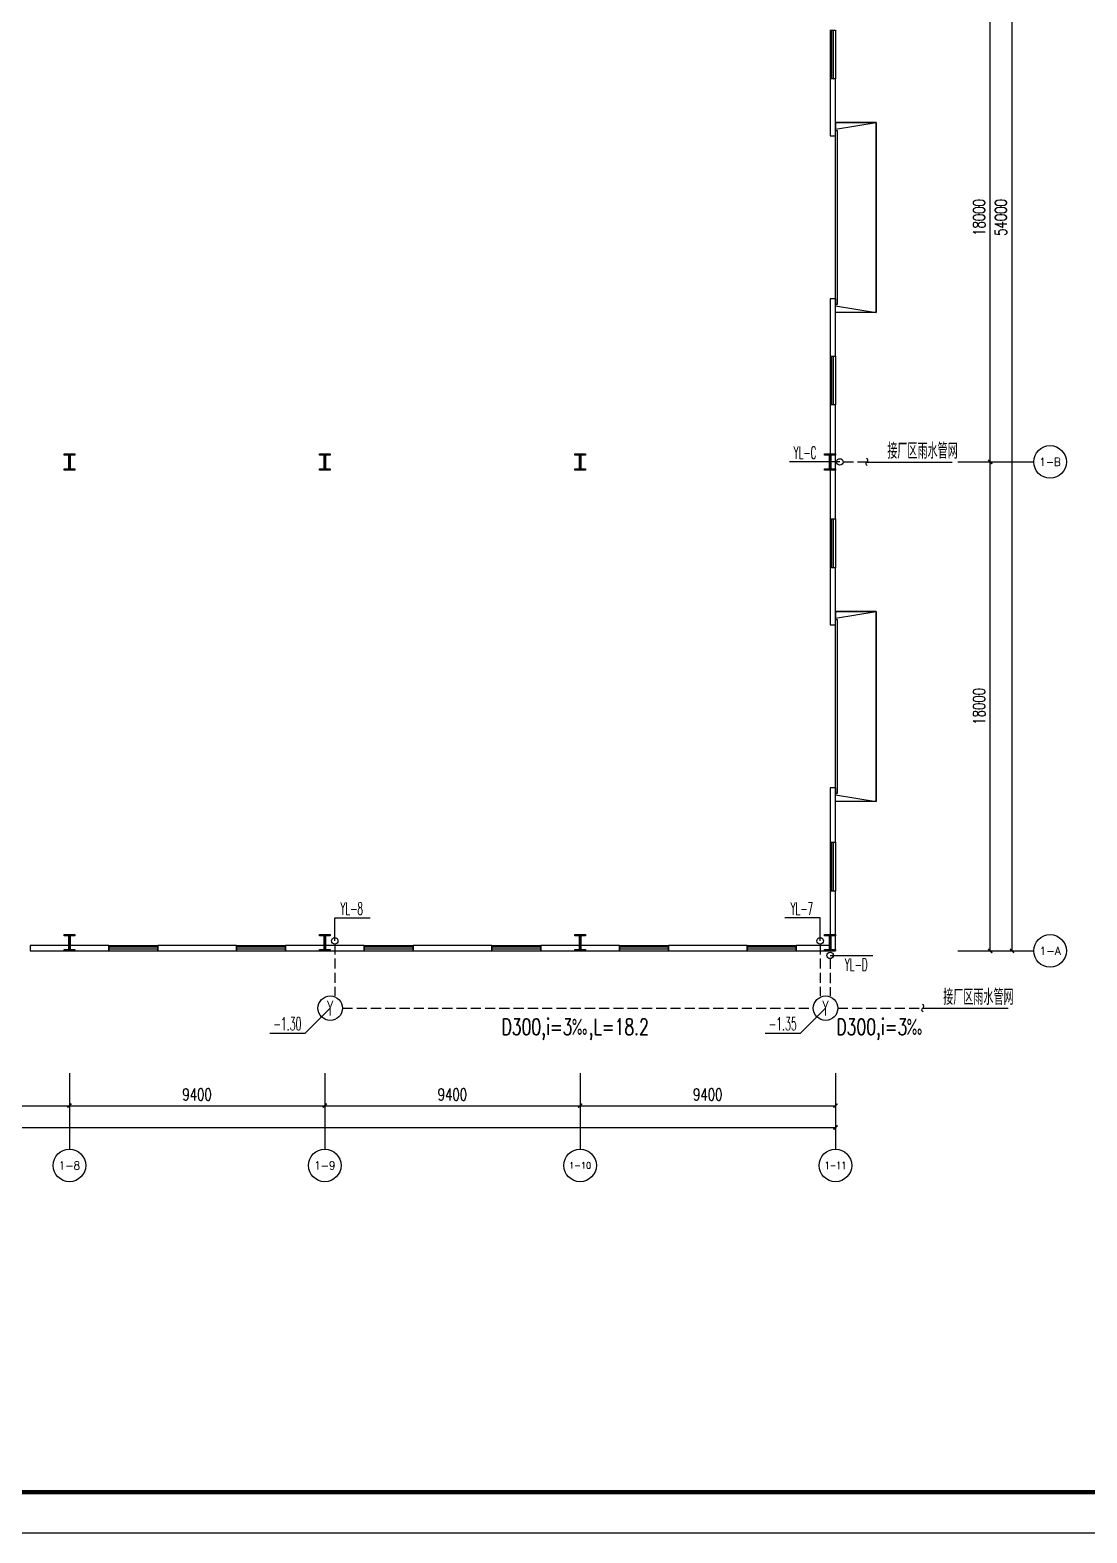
# Model space of a CAD drawing. Extents: x -539947 to 213937, y -712430 to -438816.
# Drawn here: x -194851 to -155944, y -527916 to -472587 of the extents above; entities that cross this region are included whole.
import ezdxf
from ezdxf.enums import TextEntityAlignment as Align

# ---------------------------------------------------------------- set-up
doc = ezdxf.new("R2010")
doc.units = 0
doc.header["$LTSCALE"] = 1000
doc.header["$MEASUREMENT"] = 0
doc.linetypes.add('DASH', pattern=[0.35, 0.25, -0.1])
for name, color, linetype in [('2', 2, 'Continuous'), ('4', 4, 'Continuous'), ('9', 9, 'Continuous'), ('AXIS', 3, 'Continuous'), ('AXIS_TEXT', 7, 'Continuous'), ('PIPE-雨水', 222, 'DASH'), ('PUB_TITLE', 4, 'Continuous'), ('TWT_LEAD', 3, 'Continuous'), ('TWT_SYMB', 3, 'Continuous'), ('TWT_TEXT', 7, 'Continuous'), ('VPIPE-雨水', 222, 'DASH'), ('WALL', 7, 'Continuous'), ('WELL_雨水', 2, 'Continuous'), ('WINDOW', 4, 'Continuous')]:
    doc.layers.add(name, color=color, linetype=linetype)
doc.styles.add('_TCH_AXIS', font='COMPLEX', dxfattribs={"bigfont": 'GBCBIG'})
doc.styles.add('_TCH_DIM', font='SIMPLEX.shx', dxfattribs={"width": 0.8, "bigfont": 'GBCBIG.shx'})
doc.styles.add('_TCH_DIM_T3', font='SIMPLEX', dxfattribs={"width": 0.705882, "bigfont": 'GBCBIG'})
doc.styles.add('COMPLEX', font='COMPLEX')
doc.styles.add('天正', font='simplex.shx', dxfattribs={"width": 0.7, "bigfont": 'hztxt.shx'})
doc.dimstyles.new('_TCH_ARCH&&150', dxfattribs={"dimtxt": 446.25, "dimasz": 150, "dimexe": 375, "dimexo": 450, "dimgap": 189.375, "dimtad": 1, "dimdec": 0, "dimzin": 0, "dimdsep": 46, "dimtxsty": '_TCH_DIM_T3', "dimblk": 'ARCHTICK', "dimcen": 0.09, "dimclrt": 7, "dimazin": 2, "dimtfac": 1, "dimtdec": 0, "dimtix": 1, "dimtmove": 2, "dimatfit": 3, "dimfxl": 1, "dimtolj": 1, "dimtzin": 0, "dimarcsym": 0})

# ---------------------------------------------------------------- blocks, each defined once
blk = doc.blocks.new('A$C4D50352B')
h = blk.add_hatch(color=256)
h.dxf.hatch_style = 1
h.paths.add_polyline_path([(0, 600), (400, 600), (400, 550), (225, 550), (225, 50), (400, 50), (400, 0), (0, 0), (0, 50), (175, 50), (175, 550), (0, 550)])
blk.add_lwpolyline([(0, 600), (400, 600), (400, 550), (225, 550), (225, 50), (400, 50), (400, 0), (0, 0), (0, 50), (175, 50), (175, 550), (0, 550)], close=True)
blk = doc.blocks.new('sdbadbasdbsd')
for p in [(-149000, -238890), (-139600, -238890), (-130200, -238890), (-121000, -238890), (-149000, -256590), (-139600, -256590), (-130200, -256590), (-121000, -256590)]:
    blk.add_blockref('A$C4D50352B', p)
blk = doc.blocks.new('$WINLIB2D$00000001')
at = {"color": 0}
for points in [[(-0.5, 0.5), (-0.5, -0.5)], [(-0.5, 0.5), (0.5, 0.5)], [(0.5, -0.5), (0.5, 0.5)], [(0.5, 0.167), (-0.5, 0.167)], [(0.5, -0.167), (-0.5, -0.167)], [(-0.5, -0.5), (0.5, -0.5)]]:
    blk.add_lwpolyline(points, dxfattribs=at)
blk = doc.blocks.new('$DorLib2D$00000126')
at = {"color": 0, "linetype": 'Continuous'}
for p, q in [((-0.532, 0.5), (-0.532, 0.9)), ((0.532, 0.9), (0.532, 0.5))]:
    blk.add_line(p, q, dxfattribs=at)
at = {"color": 0, "linetype": 'DASH'}
for p, q in [((-0.532, 0.9), (0.532, 0.9)), ((-0.532, 0.5), (0.532, 0.5))]:
    blk.add_line(p, q, dxfattribs=at)
blk = doc.blocks.new('_AXISO')
blk.add_circle((0, 0), 0.5)
at = {"layer": 'AXIS_TEXT', "style": 'COMPLEX', "width": 1.041667}
blk.add_attdef('A', text='', height=0.56, dxfattribs=at).set_placement((-0.25, -0.28), (0.25, -0.28), align=Align.FIT)
blk = doc.blocks.new('_ArchTick')
at = {"color": 0, "linetype": 'ByBlock', "const_width": 0.4}
blk.add_lwpolyline([(-0.5, -0.5), (0.5, 0.5)], dxfattribs=at)
blk = doc.blocks.new('*D138')
at = {"layer": 'AXIS', "color": 0, "lineweight": -2, "transparency": 16777216}
for p, q in [((8500, 3550), (8500, 1625)), ((102500, 3550), (102500, 1625)), ((8500, 2000), (102500, 2000))]:
    blk.add_line(p, q, dxfattribs=at)
at = {"layer": 'Defpoints', "color": 0, "transparency": 16777216}
for p in [(8500, 4000), (102500, 4000), (102500, 2000)]:
    blk.add_point(p, dxfattribs=at)
at = {"layer": 'AXIS', "color": 0, "lineweight": -2, "transparency": 16777216, "xscale": 150, "yscale": 150, "zscale": 150, "rotation": 180}
blk.add_blockref('_ArchTick', (8500, 2000), dxfattribs=at)
at = {"layer": 'AXIS', "color": 0, "lineweight": -2, "transparency": 16777216, "xscale": 150, "yscale": 150, "zscale": 150}
blk.add_blockref('_ArchTick', (102500, 2000), dxfattribs=at)
at = {"layer": 'AXIS', "color": 7, "transparency": 16777216, "insert": (55500, 2412), "char_height": 446.2, "attachment_point": 5, "style": '_TCH_DIM_T3'}
blk.add_mtext('\\A1;94000', dxfattribs=at)
blk = doc.blocks.new('*D145')
at = {"layer": 'AXIS', "color": 0, "lineweight": -2, "transparency": 16777216}
for p, q in [((64900, 3550), (64900, 2425)), ((74300, 3550), (74300, 2425)), ((64900, 2800), (74300, 2800))]:
    blk.add_line(p, q, dxfattribs=at)
at = {"layer": 'Defpoints', "color": 0, "transparency": 16777216}
for p in [(64900, 4000), (74300, 4000), (74300, 2800)]:
    blk.add_point(p, dxfattribs=at)
at = {"layer": 'AXIS', "color": 0, "lineweight": -2, "transparency": 16777216, "xscale": 150, "yscale": 150, "zscale": 150, "rotation": 180}
blk.add_blockref('_ArchTick', (64900, 2800), dxfattribs=at)
at = {"layer": 'AXIS', "color": 0, "lineweight": -2, "transparency": 16777216, "xscale": 150, "yscale": 150, "zscale": 150}
blk.add_blockref('_ArchTick', (74300, 2800), dxfattribs=at)
at = {"layer": 'AXIS', "color": 7, "transparency": 16777216, "insert": (69600, 3212), "char_height": 446.2, "attachment_point": 5, "style": '_TCH_DIM_T3'}
blk.add_mtext('\\A1;9400', dxfattribs=at)
blk = doc.blocks.new('*D146')
at = {"layer": 'AXIS', "color": 0, "lineweight": -2, "transparency": 16777216}
for p, q in [((74300, 3550), (74300, 2425)), ((83700, 3550), (83700, 2425)), ((74300, 2800), (83700, 2800))]:
    blk.add_line(p, q, dxfattribs=at)
at = {"layer": 'Defpoints', "color": 0, "transparency": 16777216}
for p in [(74300, 4000), (83700, 4000), (83700, 2800)]:
    blk.add_point(p, dxfattribs=at)
at = {"layer": 'AXIS', "color": 0, "lineweight": -2, "transparency": 16777216, "xscale": 150, "yscale": 150, "zscale": 150, "rotation": 180}
blk.add_blockref('_ArchTick', (74300, 2800), dxfattribs=at)
at = {"layer": 'AXIS', "color": 0, "lineweight": -2, "transparency": 16777216, "xscale": 150, "yscale": 150, "zscale": 150}
blk.add_blockref('_ArchTick', (83700, 2800), dxfattribs=at)
at = {"layer": 'AXIS', "color": 7, "transparency": 16777216, "insert": (79000, 3212), "char_height": 446.2, "attachment_point": 5, "style": '_TCH_DIM_T3'}
blk.add_mtext('\\A1;9400', dxfattribs=at)
blk = doc.blocks.new('*D147')
at = {"layer": 'AXIS', "color": 0, "lineweight": -2, "transparency": 16777216}
for p, q in [((83700, 3550), (83700, 2425)), ((93100, 3550), (93100, 2425)), ((83700, 2800), (93100, 2800))]:
    blk.add_line(p, q, dxfattribs=at)
at = {"layer": 'Defpoints', "color": 0, "transparency": 16777216}
for p in [(83700, 4000), (93100, 4000), (93100, 2800)]:
    blk.add_point(p, dxfattribs=at)
at = {"layer": 'AXIS', "color": 0, "lineweight": -2, "transparency": 16777216, "xscale": 150, "yscale": 150, "zscale": 150, "rotation": 180}
blk.add_blockref('_ArchTick', (83700, 2800), dxfattribs=at)
at = {"layer": 'AXIS', "color": 0, "lineweight": -2, "transparency": 16777216, "xscale": 150, "yscale": 150, "zscale": 150}
blk.add_blockref('_ArchTick', (93100, 2800), dxfattribs=at)
at = {"layer": 'AXIS', "color": 7, "transparency": 16777216, "insert": (88400, 3212), "char_height": 446.2, "attachment_point": 5, "style": '_TCH_DIM_T3'}
blk.add_mtext('\\A1;9400', dxfattribs=at)
blk = doc.blocks.new('*D148')
at = {"layer": 'AXIS', "color": 0, "lineweight": -2, "transparency": 16777216}
for p, q in [((93100, 3550), (93100, 2425)), ((102500, 3550), (102500, 2425)), ((93100, 2800), (102500, 2800))]:
    blk.add_line(p, q, dxfattribs=at)
at = {"layer": 'Defpoints', "color": 0, "transparency": 16777216}
for p in [(93100, 4000), (102500, 4000), (102500, 2800)]:
    blk.add_point(p, dxfattribs=at)
at = {"layer": 'AXIS', "color": 0, "lineweight": -2, "transparency": 16777216, "xscale": 150, "yscale": 150, "zscale": 150, "rotation": 180}
blk.add_blockref('_ArchTick', (93100, 2800), dxfattribs=at)
at = {"layer": 'AXIS', "color": 0, "lineweight": -2, "transparency": 16777216, "xscale": 150, "yscale": 150, "zscale": 150}
blk.add_blockref('_ArchTick', (102500, 2800), dxfattribs=at)
at = {"layer": 'AXIS', "color": 7, "transparency": 16777216, "insert": (97800, 3212), "char_height": 446.2, "attachment_point": 5, "style": '_TCH_DIM_T3'}
blk.add_mtext('\\A1;9400', dxfattribs=at)
blk = doc.blocks.new('*D164')
at = {"layer": 'AXIS', "color": 0, "lineweight": -2, "transparency": 16777216}
for p, q in [((107450, 62500), (109375, 62500)), ((109000, 8500), (109000, 62500)), ((107450, 8500), (109375, 8500))]:
    blk.add_line(p, q, dxfattribs=at)
at = {"layer": 'Defpoints', "color": 0, "transparency": 16777216}
for p in [(107000, 62500), (109000, 62500), (107000, 8500)]:
    blk.add_point(p, dxfattribs=at)
at = {"layer": 'AXIS', "color": 0, "lineweight": -2, "transparency": 16777216, "xscale": 150, "yscale": 150, "zscale": 150}
for p, rotation in [((109000, 62500), 90), ((109000, 8500), 270)]:
    blk.add_blockref('_ArchTick', p, dxfattribs=dict(at, rotation=rotation))
at = {"layer": 'AXIS', "color": 7, "transparency": 16777216, "insert": (108587, 35500), "char_height": 446.2, "attachment_point": 5, "rotation": 90, "style": '_TCH_DIM_T3'}
blk.add_mtext('\\A1;54000', dxfattribs=at)
blk = doc.blocks.new('*D165')
at = {"layer": 'AXIS', "color": 0, "lineweight": -2, "transparency": 16777216}
for p, q in [((107450, 26500), (108575, 26500)), ((108200, 8500), (108200, 26500)), ((107450, 8500), (108575, 8500))]:
    blk.add_line(p, q, dxfattribs=at)
at = {"layer": 'Defpoints', "color": 0, "transparency": 16777216}
for p in [(107000, 26500), (108200, 26500), (107000, 8500)]:
    blk.add_point(p, dxfattribs=at)
at = {"layer": 'AXIS', "color": 0, "lineweight": -2, "transparency": 16777216, "xscale": 150, "yscale": 150, "zscale": 150}
for p, rotation in [((108200, 26500), 90), ((108200, 8500), 270)]:
    blk.add_blockref('_ArchTick', p, dxfattribs=dict(at, rotation=rotation))
at = {"layer": 'AXIS', "color": 7, "transparency": 16777216, "insert": (107787, 17500), "char_height": 446.2, "attachment_point": 5, "rotation": 90, "style": '_TCH_DIM_T3'}
blk.add_mtext('\\A1;18000', dxfattribs=at)
blk = doc.blocks.new('*D166')
at = {"layer": 'AXIS', "color": 0, "lineweight": -2, "transparency": 16777216}
for p, q in [((107450, 44500), (108575, 44500)), ((108200, 26500), (108200, 44500)), ((107450, 26500), (108575, 26500))]:
    blk.add_line(p, q, dxfattribs=at)
at = {"layer": 'Defpoints', "color": 0, "transparency": 16777216}
for p in [(107000, 44500), (108200, 44500), (107000, 26500)]:
    blk.add_point(p, dxfattribs=at)
at = {"layer": 'AXIS', "color": 0, "lineweight": -2, "transparency": 16777216, "xscale": 150, "yscale": 150, "zscale": 150}
for p, rotation in [((108200, 44500), 90), ((108200, 26500), 270)]:
    blk.add_blockref('_ArchTick', p, dxfattribs=dict(at, rotation=rotation))
at = {"layer": 'AXIS', "color": 7, "transparency": 16777216, "insert": (107787, 35500), "char_height": 446.2, "attachment_point": 5, "rotation": 90, "style": '_TCH_DIM_T3'}
blk.add_mtext('\\A1;18000', dxfattribs=at)
blk = doc.blocks.new('$TWTSYS$00000247')
at = {"elevation": 0}
blk.add_lwpolyline([(7, -101, -0.575183), (0, 0, 0.604745), (-11, 101, 16.924828)], format="xyb", dxfattribs=at)
blk = doc.blocks.new('$TwtSys$00000187')
blk.add_circle((0, 0, 0), 0.5)
blk = doc.blocks.new('A$C15A92D4E')
at = {"layer": '4'}
for points in [[(102500, 38500), (102500, 39000), (104000, 39000), (104000, 32500), (104000, 32000), (102500, 32000), (102500, 32500), (102500, 32250), (104000, 32000), (104000, 39000), (102500, 39000), (102500, 38750), (104000, 39000)], [(102500, 20500), (102500, 21000), (104000, 21000), (104000, 14500), (104000, 14000), (102500, 14000), (102500, 14500), (102500, 14250), (104000, 14000), (104000, 21000), (102500, 21000), (102500, 20750), (104000, 21000)]]:
    blk.add_lwpolyline(points, dxfattribs=at)
at = {"layer": 'AXIS'}
for p, q in [((107000, 26500), (109800, 26500)), ((107000, 8500), (109800, 8500)), ((74300, 4000), (74300, 1200)), ((83700, 4000), (83700, 1200)), ((93100, 4000), (93100, 1200)), ((102500, 4000), (102500, 1200))]:
    blk.add_line(p, q, dxfattribs=at)
at = {"layer": 'WALL'}
for p, q in [((102500, 40600), (102300, 40600)), ((102300, 40600), (102300, 38500)), ((102500, 38500), (102500, 40600)), ((102300, 38500), (102500, 38500)), ((102500, 32500), (102300, 32500)), ((102300, 32500), (102300, 30400)), ((102500, 30400), (102500, 32500)), ((102300, 30400), (102500, 30400)), ((102500, 28600), (102300, 28600)), ((102300, 28600), (102300, 24400)), ((102500, 24400), (102500, 28600)), ((102300, 24400), (102500, 24400)), ((102500, 22600), (102300, 22600)), ((102300, 22600), (102300, 20500)), ((102500, 20500), (102500, 22600)), ((102300, 20500), (102500, 20500)), ((102500, 14500), (102300, 14500)), ((102300, 14500), (102300, 12500)), ((102500, 12500), (102500, 14500)), ((102300, 12500), (102500, 12500)), ((102500, 10700), (102300, 10700)), ((102300, 10700), (102300, 8700)), ((102500, 8500), (102500, 10700)), ((75750, 8700), (72850, 8700)), ((72850, 8700), (72850, 8500)), ((72850, 8500), (75750, 8500)), ((75750, 8500), (75750, 8700)), ((80450, 8700), (77550, 8700)), ((77550, 8700), (77550, 8500)), ((77550, 8500), (80450, 8500)), ((80450, 8500), (80450, 8700)), ((85150, 8700), (82250, 8700)), ((82250, 8700), (82250, 8500)), ((82250, 8500), (85150, 8500)), ((85150, 8500), (85150, 8700)), ((89850, 8700), (86950, 8700)), ((86950, 8700), (86950, 8500)), ((86950, 8500), (89850, 8500)), ((89850, 8500), (89850, 8700)), ((94550, 8700), (91650, 8700)), ((91650, 8700), (91650, 8500)), ((91650, 8500), (94550, 8500)), ((94550, 8500), (94550, 8700)), ((99250, 8700), (96350, 8700)), ((96350, 8700), (96350, 8500)), ((96350, 8500), (99250, 8500)), ((99250, 8500), (99250, 8700)), ((102300, 8700), (101050, 8700)), ((101050, 8700), (101050, 8500)), ((101050, 8500), (102500, 8500))]:
    blk.add_line(p, q, dxfattribs=at)
at = {"layer": '9'}
blk.add_blockref('sdbadbasdbsd', (223099.8, 265090.4), dxfattribs=at)
at = {"layer": 'AXIS'}
ref = blk.add_blockref('_AXISO', (110400, 26500), dxfattribs=dict(at, xscale=1200, yscale=1200, zscale=1200))
ref.add_attrib('A', '1-B', dxfattribs={"layer": 'AXIS_TEXT', "height": 294.94, "style": '_TCH_AXIS', "width": 0.965517}).set_placement((110006.7, 26352.5), (110793.3, 26352.5), align=Align.FIT)
ref = blk.add_blockref('_AXISO', (110400, 8500), dxfattribs=dict(at, xscale=1200, yscale=1200, zscale=1200))
ref.add_attrib('A', '1-A', dxfattribs={"layer": 'AXIS_TEXT', "height": 285.97, "style": '_TCH_AXIS', "width": 0.983051}).set_placement((110005.1, 8357), (110794.9, 8357), align=Align.FIT)
ref = blk.add_blockref('_AXISO', (74300, 600), dxfattribs=dict(at, xscale=1200, yscale=1200, zscale=1200))
ref.add_attrib('A', '1-8', dxfattribs={"layer": 'AXIS_TEXT', "height": 294.94, "style": '_TCH_AXIS', "width": 1.018182}).set_placement((73906.7, 452.5), (74693.3, 452.5), align=Align.FIT)
ref = blk.add_blockref('_AXISO', (83700, 600), dxfattribs=dict(at, xscale=1200, yscale=1200, zscale=1200))
ref.add_attrib('A', '1-9', dxfattribs={"layer": 'AXIS_TEXT', "height": 299.63, "style": '_TCH_AXIS'}).set_placement((83307.6, 450.2), (84092.4, 450.2), align=Align.FIT)
ref = blk.add_blockref('_AXISO', (93100, 600), dxfattribs=dict(at, xscale=1200, yscale=1200, zscale=1200))
ref.add_attrib('A', '1-10', dxfattribs={"layer": 'AXIS_TEXT', "height": 235.2, "style": '_TCH_AXIS', "width": 1.028571}).set_placement((92696.8, 482.4), (93503.2, 482.4), align=Align.FIT)
ref = blk.add_blockref('_AXISO', (102500, 600), dxfattribs=dict(at, xscale=1200, yscale=1200, zscale=1200))
ref.add_attrib('A', '1-11', dxfattribs={"layer": 'AXIS_TEXT', "height": 265.63, "style": '_TCH_AXIS', "width": 0.969231}).set_placement((102101.6, 467.2), (102898.4, 467.2), align=Align.FIT)
at = {"layer": 'WINDOW'}
for name, p, xscale, yscale, zscale, rotation in [('$WINLIB2D$00000001', (102400, 41500), -1800, 200, -1800, 90), ('$DorLib2D$00000126', (102400, 35500), 6000, -200, 6000, 90), ('$WINLIB2D$00000001', (102400, 29500), -1800, 200, -1800, 90), ('$WINLIB2D$00000001', (102400, 23500), -1800, 200, -1800, 90), ('$DorLib2D$00000126', (102400, 17500), 6000, -200, 6000, 90), ('$WINLIB2D$00000001', (102400, 11600), -1800, 200, -1800, 90), ('$WINLIB2D$00000001', (76650, 8600), -1800, -200, -1800, 180), ('$WINLIB2D$00000001', (81350, 8600), -1800, -200, -1800, 180), ('$WINLIB2D$00000001', (86050, 8600), -1800, -200, -1800, 180), ('$WINLIB2D$00000001', (90750, 8600), -1800, -200, -1800, 180), ('$WINLIB2D$00000001', (95450, 8600), -1800, -200, -1800, 180), ('$WINLIB2D$00000001', (100150, 8600), -1800, -200, -1800, 180)]:
    blk.add_blockref(name, p, dxfattribs=dict(at, xscale=xscale, yscale=yscale, zscale=zscale, rotation=rotation))
at = {"layer": 'AXIS'}
for p1, p2, distance, picture, middle in [((107000, 8500), (107000, 62500), -2000, '*D164', (108587.5, 35500)), ((107000, 26500), (107000, 44500), -1200, '*D166', (107787.5, 35500)), ((107000, 8500), (107000, 26500), -1200, '*D165', (107787.5, 17500)), ((8500, 4000), (102500, 4000), -2000, '*D138', (55500, 2412.5)), ((64900, 4000), (74300, 4000), -1200, '*D145', (69600, 3212.5)), ((74300, 4000), (83700, 4000), -1200, '*D146', (79000, 3212.5)), ((83700, 4000), (93100, 4000), -1200, '*D147', (88400, 3212.5)), ((93100, 4000), (102500, 4000), -1200, '*D148', (97800, 3212.5))]:
    dim = blk.add_aligned_dim(p1=p1, p2=p2, distance=distance, dimstyle='_TCH_ARCH&&150', dxfattribs=at)
    dim.commit()
    dim.dimension.update_dxf_attribs({"geometry": picture, "text_midpoint": middle})

msp = doc.modelspace()

# ---------------------------------------------------------------- linework, layer by layer
at = {"layer": 'PIPE-雨水', "linetype": 'DASH', "ltscale": 1.5}
for p, q in [((-164916.1, -488486.8), (-164036.1, -488486.8)), ((-183635.6, -506241.3), (-183635.6, -508146.5)), ((-165766.5, -506241.3), (-165766.5, -508146.5)), ((-165401.1, -506771.8), (-165401.1, -508146.5)), ((-183351.1, -508596.5), (-166016.5, -508596.5)), ((-165116.5, -508596.5), (-161983.7, -508596.5))]:
    msp.add_line(p, q, dxfattribs=at)
at = {"layer": 'PUB_TITLE'}
msp.add_lwpolyline([(-274960, -527916.2), (-117310, -527916.2), (-117310, -438816.2), (-274960, -438816.2)], close=True, dxfattribs=at)
at = {"layer": 'PUB_TITLE', "const_width": 150}
msp.add_lwpolyline([(-271210, -526416.2), (-118810, -526416.2), (-118810, -440316.2), (-271210, -440316.2)], close=True, dxfattribs=at)
at = {"layer": 'TWT_LEAD'}
for p, q in [((-165700.6, -488486.8), (-166896.6, -488486.8)), ((-165036.1, -488486.8), (-165700.6, -488486.8)), ((-164041.1, -488490.4), (-163418.8, -488490.4)), ((-163418.8, -488490.4), (-160899.3, -488490.4)), ((-183635.6, -506121.3), (-183635.6, -505270.2)), ((-183635.6, -505270.2), (-182335.6, -505270.2)), ((-165766.5, -505270.2), (-167066.5, -505270.2)), ((-165766.5, -506121.3), (-165766.5, -505270.2)), ((-165401.1, -506651.8), (-165016.1, -506651.8)), ((-165016.1, -506651.8), (-163820.2, -506651.8)), ((-183801.1, -508596.5), (-184735.7, -509531.2)), ((-165566.5, -508596.5), (-166501.2, -509531.2)), ((-161983.7, -508596.5), (-161361.4, -508596.5)), ((-161361.4, -508596.5), (-158841.9, -508596.5)), ((-184735.7, -509531.2), (-186027.5, -509531.2)), ((-166501.2, -509531.2), (-167793, -509531.2))]:
    msp.add_line(p, q, dxfattribs=at)
at = {"layer": 'TWT_SYMB'}
for points in [[(-176508.9, -508796.5, 0, 0, 0), (-173348.6, -508796.5, 120, 0, 0), (-172898.6, -508796.5, 0, 0, 0)], [(-164668.6, -508796.5, 0, 0, 0), (-162884.8, -508796.5, 120, 0, 0), (-162434.8, -508796.5, 0, 0, 0)]]:
    msp.add_lwpolyline(points, format="xyseb", dxfattribs=at)
at = {"layer": 'VPIPE-雨水', "linetype": 'Continuous'}
for centre in [(-165036.1, -488486.8), (-183635.6, -506121.3), (-165766.5, -506121.3), (-165401.1, -506651.8)]:
    msp.add_circle(centre, 120, dxfattribs=at)

# ---------------------------------------------------------------- block references
at = {"layer": '2', "xscale": 1.3, "yscale": 1.3, "zscale": 1.3}
for p in [(-164041.4, -488490.4, 0), (-161984, -508596.5, 0)]:
    msp.add_blockref('$TWTSYS$00000247', p, dxfattribs=at)
at = {"layer": '9'}
msp.add_blockref('A$C15A92D4E', (-267701.1, -514986.8), dxfattribs=at)
at = {"layer": 'WELL_雨水', "xscale": 900, "yscale": 900, "zscale": 900, "rotation": 180}
for p in [(-183801.1, -508596.5), (-165566.5, -508596.5)]:
    msp.add_blockref('$TwtSys$00000187', p, dxfattribs=at)

# ---------------------------------------------------------------- texts
at = {"layer": 'TWT_LEAD', "color": 7}
for s, height, style, width, p in [('YL-C', 456, '天正', 0.525, (-166743.2, -488372.8)), ('接厂区雨水管网', 578.72, '_TCH_DIM', 0.8, (-163292.6, -488370.4)), ('YL-8', 456, '天正', 0.525, (-183424.5, -505156.2)), ('YL-7', 456, '天正', 0.525, (-166855.4, -505156.2)), ('YL-D', 456, '天正', 0.525, (-164857, -507221.8)), ('接厂区雨水管网', 578.72, '_TCH_DIM', 0.8, (-161235.2, -508476.5)), ('-1.30', 480, '天正', 0.525, (-185897.6, -509411.2)), ('-1.35', 480, '天正', 0.525, (-167663.1, -509411.2))]:
    msp.add_text(s, height=height, dxfattribs=dict(at, style=style, width=width)).set_placement(p)
at = {"layer": 'TWT_SYMB', "color": 7, "style": '天正', "width": 0.7}
for s, p in [('D300,i=3‰,L=18.2', (-177493.8, -509583.5)), ('D300,i=3‰', (-165167.1, -509583.5))]:
    msp.add_text(s, height=600, dxfattribs=at).set_placement(p)
at = {"layer": 'TWT_TEXT', "style": '天正', "width": 0.525}
for p in [(-183909.1, -508866.5), (-165674.5, -508866.5)]:
    msp.add_text('Y', height=540, dxfattribs=at).set_placement(p)

doc.saveas('drawing.dxf')
